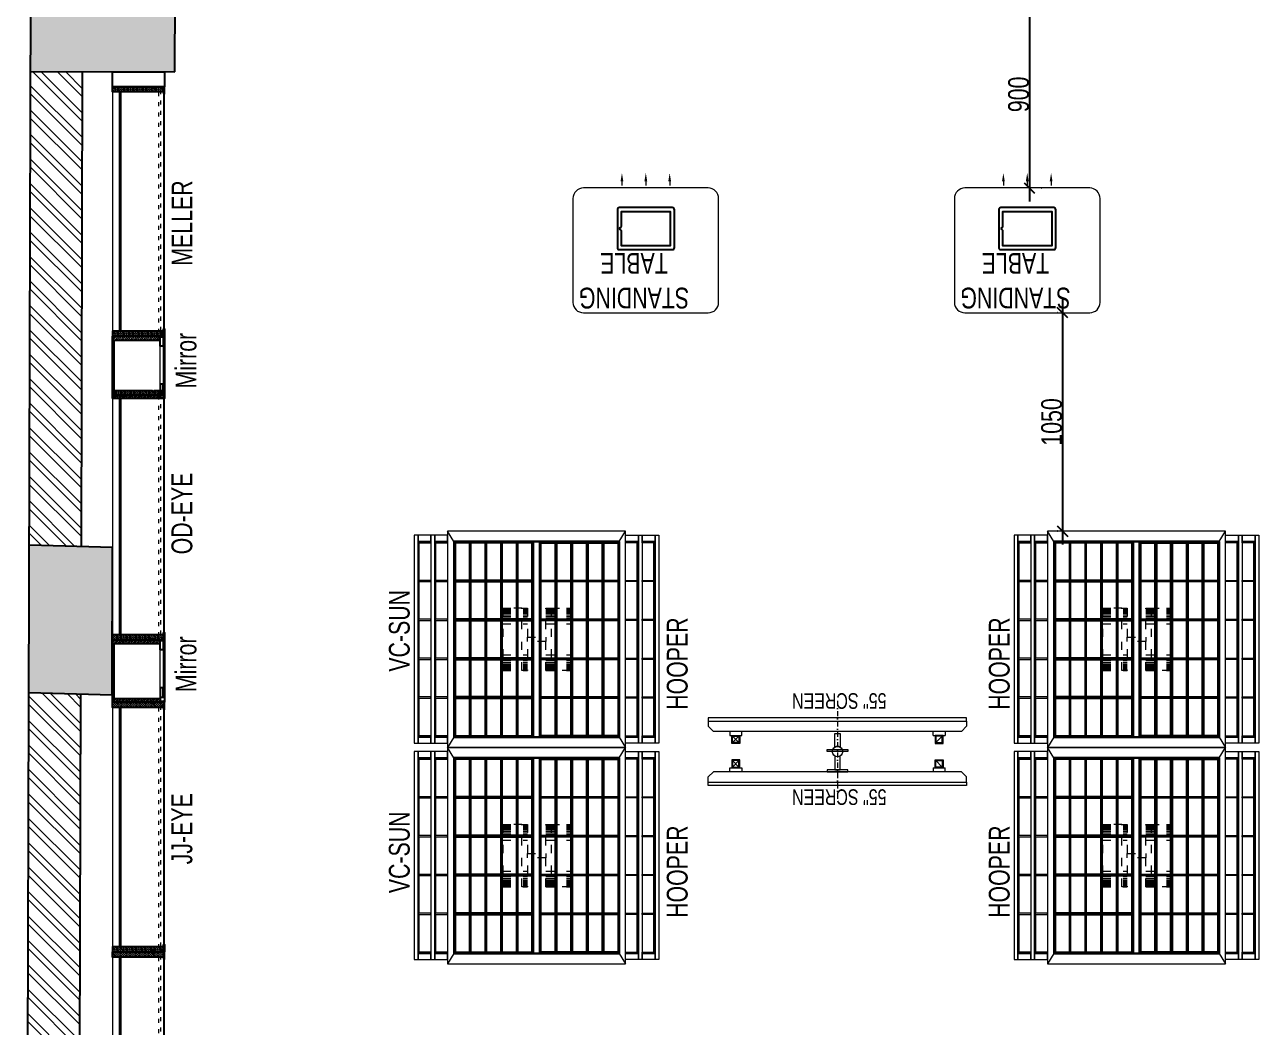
# Model space of a CAD drawing. Header units: feet. Extents: x 5363194 to 5373234, y -5284151 to -5265953.
# Drawn here: x 5363194 to 5369146, y -5275874 to -5271054 of the extents above; entities that cross this region are included whole.
import ezdxf

# ---------------------------------------------------------------- set-up
doc = ezdxf.new("R2010")
doc.units = ezdxf.units.FT
doc.header["$LTSCALE"] = 33
doc.header["$MEASUREMENT"] = 0
doc.header["$PDMODE"] = 3
doc.header["$PDSIZE"] = -1
for name, pattern in [('ACAD_ISO03W100', [30, 12, -18]), ('DASHDOT2', [0.5, 0.25, -0.125, 0, -0.125]), ('DOT2', [0.125, 0, -0.125])]:
    doc.linetypes.add(name, pattern=pattern)
for name, color, linetype in [('A-WALL', 1, 'Continuous'), ('column', 10, 'Continuous'), ('S-DIM', 7, 'Continuous')]:
    doc.layers.add(name, color=color, linetype=linetype)
for name, color, linetype, lineweight in [('LENS-DIM', 252, 'Continuous', 5), ('LENS-PARTITION', 21, 'Continuous', 25), ('LENS-TEXT', 31, 'Continuous', 5), ('LENS_DIMENSION', 193, 'Continuous', 0), ('LENS_TEXT', 31, 'Continuous', 5), ('LK-EQPMT', 3, 'Continuous', 18), ('LK-FF&E FLOOR', 1, 'Continuous', 9), ('LK-FF&E WALL', 1, 'Continuous', 9), ('LK-IT', 3, 'Continuous', 18), ('LN-ELEVATION-1', 81, 'Continuous', 25), ('LN-ELEVATION-2', 103, 'Continuous', 20), ('LN-ELEVATION-3', 125, 'Continuous', 18), ('LN-ELEVATION-4', 145, 'Continuous', 13), ('LN-ELEVATION-5', 167, 'Continuous', 5), ('LN-HATCH', 251, 'Continuous', 0), ('PLANO-TXT', 252, 'Continuous', 5)]:
    doc.layers.add(name, color=color, linetype=linetype, lineweight=lineweight)
doc.styles.add('LK TXT', font='GILC____.TTF', dxfattribs={"height": 100})
doc.styles.get("Standard").update_dxf_attribs({"font": 'GILC____.TTF'})
doc.dimstyles.new('100MM', dxfattribs={"dimtxt": 100, "dimasz": 50, "dimexe": 65, "dimexo": 65, "dimtad": 1, "dimdec": 0, "dimtxsty": 'Standard', "dimblk": 'OBLIQUE', "dimcen": 2.5, "dimdle": 65, "dimclrd": 256, "dimclre": 256, "dimclrt": 1, "dimadec": 0, "dimazin": 0, "dimtfac": 1, "dimtdec": 0, "dimtmove": 1, "dimatfit": 3, "dimfxl": 1, "dimlwd": -1, "dimlwe": -1, "dimarcsym": 0})

# ---------------------------------------------------------------- blocks, each defined once
blk = doc.blocks.new('A$Ca5f26b73')
at = {"layer": 'column'}
h = blk.add_hatch(color=8, dxfattribs=at)
h.dxf.hatch_style = 1
h.paths.add_polyline_path([(-958.5, 4889), (-958.5, 5529), (-1318.5, 5529), (-1318.5, 4889)])
h.paths.add_polyline_path([(-934, 0), (-934, 404), (-1789, 404), (-1789, 0)])
h.paths.add_polyline_path([(-4977, 0), (-4977, 675), (-5354, 675), (-5354, 0)])
h.paths.add_polyline_path([(-5917, 1230), (-5917, 1460), (-6662, 1460), (-6662, 1230)])
h.paths.add_polyline_path([(-7640, 2300), (-7640, 2660), (-8350, 2660), (-8350, 2260), (-8057, 2260), (-8057, 2300)])
h.paths.add_polyline_path([(-4943, 9317.9), (-4941.1, 10010.8), (-5326.1, 10011.9), (-5328, 9318.9)])
h.paths.add_polyline_path([(-7613, 9618.1), (-7601.7, 10018.1), (-8312, 10020), (-8323.3, 9620.1)])
h.paths.add_polyline_path([(-11261.4, 9628.1), (-11260.3, 10028.1), (-11975.3, 10030), (-11976.4, 9630)])
h.paths.add_polyline_path([(-11293, 2260), (-11293, 2660), (-12018, 2660), (-12018, 2260)])
h.paths.add_polyline_path([(-14944, 2260), (-14944, 2580), (-15259, 2580), (-15259, 3210), (-15679, 3210), (-15679, 2260)])
h.paths.add_polyline_path([(-15259, 9033), (-15259, 9633), (-14916, 9633), (-14916, 10038), (-15679, 10040.1), (-15679, 9033)])
at = {"layer": 'LN-HATCH'}
h = blk.add_hatch(dxfattribs=at)
h.set_pattern_fill('ANSI32', color=256, scale=222)
h.set_pattern_definition([(45, (-2784044.97, 5465993.9), (-58.8666395, 58.8666395), []), (45, (-2784005.73, 5465993.9), (-58.8666395, 58.8666395), [])])
h.paths.add_polyline_path([(-13493, 2260), (-13493, 2510), (-14263, 2510), (-14263, 2260)])
h.paths.add_polyline_path([(-12018, 2260), (-12018, 2510), (-12228, 2510), (-12228, 2260)])
h.paths.add_polyline_path([(-8350, 2260), (-8350, 2510), (-11293, 2510), (-11293, 2260)])
h.paths.add_polyline_path([(-6662, 1035), (-6662, 1285), (-8057, 1285), (-8057, 2260), (-8307, 2260), (-8307, 1035)])
h.paths.add_polyline_path([(-6178.3, 0), (-6178.3, 220), (-6432, 220), (-6432, 1230), (-6662, 1230), (-6662, 0)])
h.paths.add_polyline_path([(-7417, 2300), (-7417, 2510), (-7640, 2510), (-7640, 2300)])
h.paths.add_polyline_path([(0, 0), (0, 2589), (-250, 2589), (-250, 0)])
h.paths.add_polyline_path([(0, 3519), (0, 9752.8), (-250, 9752.8), (-250, 3519)])
h.paths.add_polyline_path([(-1977, 9752.8), (0, 9752.8), (0, 10002.8), (-1976.7, 10002.8), (-4941.1, 10010.8), (-4941.8, 9760.9)])
h.paths.add_polyline_path([(-5326.8, 9761.9), (-5326.1, 10011.9), (-7601.7, 10018.1), (-7608.8, 9768.1)])
h.paths.add_polyline_path([(-8319, 9770), (-8312, 10020), (-11260.3, 10028.1), (-11261, 9778.1)])
h.paths.add_polyline_path([(-11976, 9780), (-11975.3, 10030), (-14916, 10038), (-14916, 9788)])
h.paths.add_polyline_path([(-4504.2, 0), (-4504.2, 150), (-4977, 150), (-4977, 0)])
h.paths.add_polyline_path([(-5354, 0), (-5354, 220), (-5590.8, 220), (-5590.8, 0)])
at = {"layer": 'A-WALL'}
for p, q in [((-15679, 10040.1), (-1976.4, 10002.8)), ((-11261, 9778.1), (-8319, 9770)), ((-7608.8, 9768.1), (-5326.8, 9761.9))]:
    blk.add_line(p, q, dxfattribs=at)
at = {"layer": 'column'}
for p, q in [((-8312, 10020), (-8323.3, 9620.1)), ((-7601.7, 10018.1), (-7613, 9618.1)), ((-5326.1, 10011.9), (-5328, 9318.9)), ((-8323.3, 9620.1), (-7613, 9618.1)), ((-5328, 9318.9), (-4943, 9317.9))]:
    blk.add_line(p, q, dxfattribs=at)
blk = doc.blocks.new('JJ SH 1200')
at = {"layer": 'LN-HATCH', "ltscale": 0.5}
h = blk.add_hatch(dxfattribs=at)
h.set_pattern_fill('ANSI31', color=256, scale=2)
h.set_pattern_definition([(45, (4097187.331, 1708800.267), (-4.4901280605, 4.4901280605), [])])
h.paths.add_polyline_path([(792.1, 220), (792.1, 30), (786.1, 30), (786.1, 20), (792.1, 20), (792.1, -24), (767.1, -24), (767.1, 220)])
h.paths.add_polyline_path([(-382.9, 180), (767.1, 180), (767.1, 186), (-382.9, 186)])
h.paths.add_polyline_path([(757.1, -24), (757.1, -30), (792.1, -30), (792.1, -24)])
h.paths.add_polyline_path([(-407.9, 220), (-407.9, 30), (-401.9, 30), (-401.9, 20), (-407.9, 20), (-407.9, -24), (-382.9, -24), (-382.9, 220)])
h.paths.add_polyline_path([(-372.9, -24), (-372.9, -30), (-407.9, -30), (-407.9, -24)])
at = {"layer": 'LN-ELEVATION-1', "ltscale": 0.5}
for points in [[(-407.9, 220), (-407.9, 30), (-401.9, 30), (-401.9, 20), (-407.9, 20), (-407.9, -24), (-382.9, -24), (-382.9, 220)], [(-382.9, 180), (767.1, 180), (767.1, 186), (-382.9, 186)], [(792.1, 220), (792.1, 30), (786.1, 30), (786.1, 20), (792.1, 20), (792.1, -24), (767.1, -24), (767.1, 220)], [(-372.9, -24), (-372.9, -30), (-407.9, -30), (-407.9, -24)], [(757.1, -24), (757.1, -30), (792.1, -30), (792.1, -24)]]:
    blk.add_lwpolyline(points, close=True, dxfattribs=at)
at = {"layer": 'LN-ELEVATION-3', "ltscale": 0.5}
for p, q in [((767.1, 220), (-382.9, 220)), ((757.1, -24), (-372.9, -24)), ((-372.9, -30), (757.1, -30))]:
    blk.add_line(p, q, dxfattribs=at)
at = {"layer": 'LN-ELEVATION-4', "linetype": 'ACAD_ISO03W100', "ltscale": 0.05}
blk.add_lwpolyline([(767.1, 0), (-382.9, 0), (-382.9, -12), (767.1, -12)], close=True, dxfattribs=at)
blk = doc.blocks.new('MIRROR')
at = {"layer": 'LN-HATCH', "ltscale": 0.5}
h = blk.add_hatch(dxfattribs=at)
h.set_pattern_fill('ANSI31', color=256, scale=2)
h.set_pattern_definition([(45, (4060433.7416, 1708720.787), (-4.4901280605, 4.4901280605), [])])
h.paths.add_polyline_path([(212.9, 101.3), (230.9, 101.3), (230.9, -127.7), (212.9, -127.7)])
h.paths.add_polyline_path([(230.9, 95.3), (494.9, 95.3), (494.9, 101.3), (230.9, 101.3)])
h.paths.add_polyline_path([(512.9, 101.3), (494.9, 101.3), (494.9, -127.7), (512.9, -127.7)])
at = {"layer": 'Defpoints'}
blk.add_lwpolyline([(512.9, 101.3), (212.9, 101.3), (212.9, -148.7), (512.9, -148.7)], close=True, dxfattribs=at)
at = {"layer": 'LN-ELEVATION-1'}
for points in [[(212.9, 101.3), (230.9, 101.3), (230.9, -127.7), (212.9, -127.7)], [(230.9, 95.3), (494.9, 95.3), (494.9, 101.3), (230.9, 101.3)], [(512.9, 101.3), (494.9, 101.3), (494.9, -127.7), (512.9, -127.7)], [(259.9, -141.7), (259.9, -127.7), (214.9, -127.7), (214.9, -148.7), (223.9, -148.7), (223.9, -147.2), (216.4, -147.2), (216.4, -141.7)], [(442.9, -141.7), (442.9, -127.7), (487.9, -127.7), (487.9, -148.7), (478.9, -148.7), (478.9, -147.2), (486.4, -147.2), (486.4, -141.7)], [(504.9, -148.7), (504.9, -147.2), (509.4, -147.2), (509.4, -129.2), (487.9, -129.2), (487.9, -127.7), (510.9, -127.7), (510.9, -148.7)]]:
    blk.add_lwpolyline(points, close=True, dxfattribs=at)
at = {"layer": 'LN-ELEVATION-2', "color": 4, "lineweight": 0}
blk.add_lwpolyline([(216.4, -141.7), (486.4, -141.7), (486.4, -147.2), (216.4, -147.2)], close=True, dxfattribs=at)
at = {"layer": 'LN-ELEVATION-2'}
blk.add_lwpolyline([(259.9, -141.7), (442.9, -141.7), (442.9, -127.7), (259.9, -127.7)], close=True, dxfattribs=at)
at = {"layer": 'LN-ELEVATION-4', "ltscale": 0.5}
blk.add_line((478.9, -148.7), (223.9, -148.7), dxfattribs=at)
blk = doc.blocks.new('ffgd')
at = {"layer": 'LN-ELEVATION-4', "linetype": 'ACAD_ISO03W100', "ltscale": 0.1}
blk.add_lwpolyline([(0, 47.3), (0, -41.5), (-20, -41.5), (-20, 47.3)], close=True, dxfattribs=at)
at = {"layer": 'LN-ELEVATION-5', "linetype": 'ACAD_ISO03W100', "ltscale": 0.1}
for p, q in [((-159.9, 165.7), (-159.9, 47.3)), ((-159.7, 165.7), (-159.7, 47.3)), ((-159.4, 165.7), (-159.4, 47.3)), ((-159, 165.7), (-159, 47.3)), ((-158.5, 165.7), (-158.5, 47.3)), ((-157.9, 165.7), (-157.9, 47.3)), ((-157.1, 165.7), (-157.1, 47.3)), ((-156.1, 165.7), (-156.1, 47.3)), ((-154.1, 165.7), (-154.1, 47.3)), ((-151.1, 165.7), (-151.1, 47.3)), ((-146.1, 165.7), (-146.1, 47.3)), ((-141.1, 165.7), (-141.1, 47.3)), ((-135.1, 165.7), (-135.1, 47.3)), ((-128.1, 165.7), (-128.1, 47.3)), ((-120.1, 165.7), (-120.1, 47.3)), ((-111.1, 165.7), (-111.1, 47.3)), ((-102.1, 165.7), (-102.1, 47.3)), ((-85, 165.7), (-85, 47.3)), ((65, 165.7), (65, 47.3)), ((82.1, 165.7), (82.1, 47.3)), ((91.1, 165.7), (91.1, 47.3)), ((100.1, 165.7), (100.1, 47.3)), ((108.1, 165.7), (108.1, 47.3)), ((115.1, 165.7), (115.1, 47.3)), ((121.1, 165.7), (121.1, 47.3)), ((126.1, 165.7), (126.1, 47.3)), ((131.1, 165.7), (131.1, 47.3)), ((134.1, 165.7), (134.1, 47.3)), ((136.1, 165.7), (136.1, 47.3)), ((137.1, 165.7), (137.1, 47.3)), ((137.9, 165.7), (137.9, 47.3)), ((138.5, 165.7), (138.5, 47.3)), ((139, 165.7), (139, 47.3)), ((139.4, 165.7), (139.4, 47.3)), ((139.7, 165.7), (139.7, 47.3)), ((139.9, 165.7), (139.9, 47.3)), ((-159.9, -41.5), (-159.9, -159.9)), ((-159.7, -41.5), (-159.7, -159.9)), ((-159.4, -41.5), (-159.4, -159.9)), ((-159, -41.5), (-159, -159.9)), ((-158.5, -41.5), (-158.5, -159.9)), ((-157.9, -41.5), (-157.9, -159.9)), ((-157.1, -41.5), (-157.1, -159.9)), ((-156.1, -41.5), (-156.1, -159.9)), ((-154.1, -41.5), (-154.1, -159.9)), ((-151.1, -41.5), (-151.1, -159.9)), ((-146.1, -41.5), (-146.1, -159.9)), ((-141.1, -41.5), (-141.1, -159.9)), ((-135.1, -41.5), (-135.1, -159.9)), ((-128.1, -41.5), (-128.1, -159.9)), ((-120.1, -41.5), (-120.1, -159.9)), ((-111.1, -41.5), (-111.1, -159.9)), ((-102.1, -41.5), (-102.1, -159.9)), ((-85, -41.5), (-85, -159.9)), ((65, -41.5), (65, -159.9)), ((82.1, -41.5), (82.1, -159.9)), ((91.1, -41.5), (91.1, -159.9)), ((100.1, -41.5), (100.1, -159.9)), ((108.1, -41.5), (108.1, -159.9)), ((115.1, -41.5), (115.1, -159.9)), ((121.1, -41.5), (121.1, -159.9)), ((126.1, -41.5), (126.1, -159.9)), ((131.1, -41.5), (131.1, -159.9)), ((134.1, -41.5), (134.1, -159.9)), ((136.1, -41.5), (136.1, -159.9)), ((137.1, -41.5), (137.1, -159.9)), ((137.9, -41.5), (137.9, -159.9)), ((138.5, -41.5), (138.5, -159.9)), ((139, -41.5), (139, -159.9)), ((139.4, -41.5), (139.4, -159.9)), ((139.7, -41.5), (139.7, -159.9)), ((139.9, -41.5), (139.9, -159.9))]:
    blk.add_line(p, q, dxfattribs=at)
for points in [[(140, 73), (140, 165.7), (-160, 165.7), (-160, 73)], [(140, -67.1), (140, -159.9), (-160, -159.9), (-160, -67.1)]]:
    blk.add_lwpolyline(points, dxfattribs=at)
for points in [[(140, 73), (140, 47.3), (-160, 47.3), (-160, 73)], [(140, -41.5), (140, -67.1), (-160, -67.1), (-160, -41.5)]]:
    blk.add_lwpolyline(points, close=True, dxfattribs=at)
blk = doc.blocks.new('EURO 1040 x 1175')
at = {"layer": 'LN-ELEVATION-1'}
for points in [[(-470, -327.4), (470, -327.4), (470, 467.6), (-470, 467.6)], [(-470, 85.1), (470, 85.1), (470, 467.6), (-470, 467.6)], [(-283.2, 85.1), (-277.2, 85.1), (-277.2, 467.6), (-283.2, 467.6)], [(-96.4, 85.1), (-90.4, 85.1), (-90.4, 467.6), (-96.4, 467.6)], [(90.4, 85.1), (96.4, 85.1), (96.4, 467.6), (90.4, 467.6)], [(277.2, 85.1), (283.2, 85.1), (283.2, 467.6), (277.2, 467.6)], [(-470, 386.6), (-283.2, 386.6), (-283.2, 392.6), (-470, 392.6)], [(-277.2, 386.6), (-96.4, 386.6), (-96.4, 392.6), (-277.2, 392.6)], [(-90.4, 386.6), (90.4, 386.6), (90.4, 392.6), (-90.4, 392.6)], [(96.4, 386.6), (277.2, 386.6), (277.2, 392.6), (96.4, 392.6)], [(283.2, 386.6), (470, 386.6), (470, 392.6), (283.2, 392.6)], [(-470, 311.2), (-283.2, 311.2), (-283.2, 317.2), (-470, 317.2)], [(-277.2, 311.2), (-96.4, 311.2), (-96.4, 317.2), (-277.2, 317.2)], [(-90.4, 311.2), (90.4, 311.2), (90.4, 317.2), (-90.4, 317.2)], [(96.4, 311.2), (277.2, 311.2), (277.2, 317.2), (96.4, 317.2)], [(283.2, 311.2), (470, 311.2), (470, 317.2), (283.2, 317.2)], [(-470, 235.8), (-283.2, 235.8), (-283.2, 241.8), (-470, 241.8)], [(-277.2, 235.8), (-96.4, 235.8), (-96.4, 241.8), (-277.2, 241.8)], [(-90.4, 235.8), (90.4, 235.8), (90.4, 241.8), (-90.4, 241.8)], [(96.4, 235.8), (277.2, 235.8), (277.2, 241.8), (96.4, 241.8)], [(283.2, 235.8), (470, 235.8), (470, 241.8), (283.2, 241.8)], [(-470, 160.4), (-283.2, 160.4), (-283.2, 166.4), (-470, 166.4)], [(-277.2, 160.4), (-96.4, 160.4), (-96.4, 166.4), (-277.2, 166.4)], [(-90.4, 160.4), (90.4, 160.4), (90.4, 166.4), (-90.4, 166.4)], [(96.4, 160.4), (277.2, 160.4), (277.2, 166.4), (96.4, 166.4)], [(283.2, 160.4), (470, 160.4), (470, 166.4), (283.2, 166.4)], [(-470, 85.1), (470, 85.1), (470, 55.1), (-470, 55.1)], [(-470, 55.1), (470, 55.1), (470, -327.4), (-470, -327.4)], [(-283.2, 55.1), (-277.2, 55.1), (-277.2, -327.4), (-283.2, -327.4)], [(-96.4, 55.1), (-90.4, 55.1), (-90.4, -327.4), (-96.4, -327.4)], [(90.4, 55.1), (96.4, 55.1), (96.4, -327.4), (90.4, -327.4)], [(277.2, 55.1), (283.2, 55.1), (283.2, -327.4), (277.2, -327.4)], [(-470, -20.3), (-283.2, -20.3), (-283.2, -26.3), (-470, -26.3)], [(-277.2, -20.3), (-96.4, -20.3), (-96.4, -26.3), (-277.2, -26.3)], [(-90.4, -20.3), (90.4, -20.3), (90.4, -26.3), (-90.4, -26.3)], [(96.4, -20.3), (277.2, -20.3), (277.2, -26.3), (96.4, -26.3)], [(283.2, -20.3), (470, -20.3), (470, -26.3), (283.2, -26.3)], [(-470, -95.7), (-283.2, -95.7), (-283.2, -101.7), (-470, -101.7)], [(-277.2, -95.7), (-96.4, -95.7), (-96.4, -101.7), (-277.2, -101.7)], [(-90.4, -95.7), (90.4, -95.7), (90.4, -101.7), (-90.4, -101.7)], [(96.4, -95.7), (277.2, -95.7), (277.2, -101.7), (96.4, -101.7)], [(283.2, -95.7), (470, -95.7), (470, -101.7), (283.2, -101.7)], [(-470, -171.1), (-283.2, -171.1), (-283.2, -177.1), (-470, -177.1)], [(-277.2, -171.1), (-96.4, -171.1), (-96.4, -177.1), (-277.2, -177.1)], [(-90.4, -171.1), (90.4, -171.1), (90.4, -177.1), (-90.4, -177.1)], [(96.4, -171.1), (277.2, -171.1), (277.2, -177.1), (96.4, -177.1)], [(283.2, -171.1), (470, -171.1), (470, -177.1), (283.2, -177.1)], [(-470, -246.4), (-283.2, -246.4), (-283.2, -252.4), (-470, -252.4)], [(-277.2, -246.4), (-96.4, -246.4), (-96.4, -252.4), (-277.2, -252.4)], [(-90.4, -246.4), (90.4, -246.4), (90.4, -252.4), (-90.4, -252.4)], [(96.4, -246.4), (277.2, -246.4), (277.2, -252.4), (96.4, -252.4)], [(283.2, -246.4), (470, -246.4), (470, -252.4), (283.2, -252.4)]]:
    blk.add_lwpolyline(points, close=True, dxfattribs=at)
for points in [[(-283.2, 461.6), (-464, 461.6), (-464, 317.2)], [(-96.4, 461.6), (-277.2, 461.6)], [(90.4, 461.6), (-90.4, 461.6)], [(277.2, 461.6), (96.4, 461.6)], [(464, 317.2), (464, 461.6), (283.2, 461.6)], [(-464, 311.2), (-464, 241.8)], [(464, 241.8), (464, 311.2)], [(-464, 235.8), (-464, 166.4)], [(464, 166.4), (464, 235.8)], [(-464, 160.4), (-464, 91.1), (-283.2, 91.1)], [(283.2, 91.1), (464, 91.1), (464, 160.4)], [(-277.2, 91.1), (-96.4, 91.1)], [(-90.4, 91.1), (90.4, 91.1)], [(96.4, 91.1), (277.2, 91.1)], [(-464, -20.3), (-464, 49.1), (-283.2, 49.1)], [(-277.2, 49.1), (-96.4, 49.1)], [(-90.4, 49.1), (90.4, 49.1)], [(96.4, 49.1), (277.2, 49.1)], [(283.2, 49.1), (464, 49.1), (464, -20.3)], [(-464, -95.7), (-464, -26.3)], [(464, -26.3), (464, -95.7)], [(-464, -171.1), (-464, -101.7)], [(464, -101.7), (464, -171.1)], [(-283.2, -321.4), (-464, -321.4), (-464, -177.1)], [(464, -177.1), (464, -321.4), (283.2, -321.4)], [(-96.4, -321.4), (-277.2, -321.4)], [(90.4, -321.4), (-90.4, -321.4)], [(277.2, -321.4), (96.4, -321.4)]]:
    blk.add_lwpolyline(points, dxfattribs=at)
at = {"layer": 'LN-ELEVATION-2'}
blk.add_lwpolyline([(-520, -357.4), (520, -357.4), (520, 497.6), (-520, 497.6)], close=True, dxfattribs=at)
for points in [[(-470, 467.6), (-520, 497.6)], [(470, 467.6), (520, 497.6)], [(-470, -327.4), (-520, -357.4)], [(470, -327.4), (520, -357.4)]]:
    blk.add_lwpolyline(points, dxfattribs=at)
at = {"layer": 'LN-ELEVATION-3'}
for points in [[(-500, 559.6), (500, 559.6), (500, 577.6), (-500, 577.6)], [(-500, 497.6), (-470, 497.6), (-470, 559.6), (-500, 559.6)], [(470, 497.6), (500, 497.6), (500, 559.6), (470, 559.6)], [(-500, -357.4), (-470, -357.4), (-470, -419.4), (-500, -419.4)], [(470, -357.4), (500, -357.4), (500, -419.4), (470, -419.4)], [(-500, -419.4), (500, -419.4), (500, -437.4), (-500, -437.4)]]:
    blk.add_lwpolyline(points, close=True, dxfattribs=at)
at = {"layer": 'LN-ELEVATION-4'}
for points in [[(-500, 639.6), (500, 639.6), (500, 657.6), (-500, 657.6)], [(-500, 577.6), (-470, 577.6), (-470, 639.6), (-500, 639.6)], [(470, 577.6), (500, 577.6), (500, 639.6), (470, 639.6)], [(-470, 497.6), (-464, 497.6), (-464, 559.6), (-470, 559.6)], [(-464, 553.6), (-283.2, 553.6), (-283.2, 559.6), (-464, 559.6)], [(-283.2, 497.6), (-277.2, 497.6), (-277.2, 559.6), (-283.2, 559.6)], [(-277.2, 553.6), (-96.4, 553.6), (-96.4, 559.6), (-277.2, 559.6)], [(-96.4, 497.6), (-90.4, 497.6), (-90.4, 559.6), (-96.4, 559.6)], [(-90.4, 553.6), (90.4, 553.6), (90.4, 559.6), (-90.4, 559.6)], [(90.4, 497.6), (96.4, 497.6), (96.4, 559.6), (90.4, 559.6)], [(96.4, 553.6), (277.2, 553.6), (277.2, 559.6), (96.4, 559.6)], [(277.2, 497.6), (283.2, 497.6), (283.2, 559.6), (277.2, 559.6)], [(283.2, 553.6), (464, 553.6), (464, 559.6), (283.2, 559.6)], [(464, 497.6), (470, 497.6), (470, 559.6), (464, 559.6)], [(-470, -357.4), (-464, -357.4), (-464, -419.4), (-470, -419.4)], [(-464, -413.4), (-283.2, -413.4), (-283.2, -419.4), (-464, -419.4)], [(-283.2, -357.4), (-277.2, -357.4), (-277.2, -419.4), (-283.2, -419.4)], [(-277.2, -413.4), (-96.4, -413.4), (-96.4, -419.4), (-277.2, -419.4)], [(-96.4, -357.4), (-90.4, -357.4), (-90.4, -419.4), (-96.4, -419.4)], [(-90.4, -413.4), (90.4, -413.4), (90.4, -419.4), (-90.4, -419.4)], [(90.4, -357.4), (96.4, -357.4), (96.4, -419.4), (90.4, -419.4)], [(96.4, -413.4), (277.2, -413.4), (277.2, -419.4), (96.4, -419.4)], [(277.2, -357.4), (283.2, -357.4), (283.2, -419.4), (277.2, -419.4)], [(283.2, -413.4), (464, -413.4), (464, -419.4), (283.2, -419.4)], [(464, -357.4), (470, -357.4), (470, -419.4), (464, -419.4)], [(-500, -437.4), (-470, -437.4), (-470, -499.4), (-500, -499.4)], [(470, -437.4), (500, -437.4), (500, -499.4), (470, -499.4)], [(-500, -499.4), (500, -499.4), (500, -517.4), (-500, -517.4)]]:
    blk.add_lwpolyline(points, close=True, dxfattribs=at)
at = {"layer": 'LN-ELEVATION-5'}
for points in [[(-470, 577.6), (-464, 577.6), (-464, 639.6), (-470, 639.6)], [(-464, 633.6), (-283.2, 633.6), (-283.2, 639.6), (-464, 639.6)], [(-283.2, 577.6), (-277.2, 577.6), (-277.2, 639.6), (-283.2, 639.6)], [(-277.2, 633.6), (-96.4, 633.6), (-96.4, 639.6), (-277.2, 639.6)], [(-96.4, 577.6), (-90.4, 577.6), (-90.4, 639.6), (-96.4, 639.6)], [(-90.4, 633.6), (90.4, 633.6), (90.4, 639.6), (-90.4, 639.6)], [(90.4, 577.6), (96.4, 577.6), (96.4, 639.6), (90.4, 639.6)], [(96.4, 633.6), (277.2, 633.6), (277.2, 639.6), (96.4, 639.6)], [(277.2, 577.6), (283.2, 577.6), (283.2, 639.6), (277.2, 639.6)], [(283.2, 633.6), (464, 633.6), (464, 639.6), (283.2, 639.6)], [(464, 577.6), (470, 577.6), (470, 639.6), (464, 639.6)], [(-470, -437.4), (-464, -437.4), (-464, -499.4), (-470, -499.4)], [(-283.2, -437.4), (-277.2, -437.4), (-277.2, -499.4), (-283.2, -499.4)], [(-96.4, -437.4), (-90.4, -437.4), (-90.4, -499.4), (-96.4, -499.4)], [(90.4, -437.4), (96.4, -437.4), (96.4, -499.4), (90.4, -499.4)], [(277.2, -437.4), (283.2, -437.4), (283.2, -499.4), (277.2, -499.4)], [(464, -437.4), (470, -437.4), (470, -499.4), (464, -499.4)], [(-464, -493.4), (-283.2, -493.4), (-283.2, -499.4), (-464, -499.4)], [(-277.2, -493.4), (-96.4, -493.4), (-96.4, -499.4), (-277.2, -499.4)], [(-90.4, -493.4), (90.4, -493.4), (90.4, -499.4), (-90.4, -499.4)], [(96.4, -493.4), (277.2, -493.4), (277.2, -499.4), (96.4, -499.4)], [(283.2, -493.4), (464, -493.4), (464, -499.4), (283.2, -499.4)]]:
    blk.add_lwpolyline(points, close=True, dxfattribs=at)
at = {"layer": 'LENS-DIM'}
blk.add_blockref('ffgd', (10, 67.1), dxfattribs=at)
blk = doc.blocks.new('55INCH')
at = {"layer": 'LK-EQPMT', "ltscale": 12}
for p, q in [((2111558.8, 1135690.5), (2111583.2, 1135690.5)), ((2111583.2, 1135690.5), (2111607.7, 1135666)), ((2111607.7, 1134473.9), (2111607.7, 1135666)), ((2111607.7, 1135587.9), (2111627.2, 1135587.9)), ((2111627.2, 1135587.9), (2111627.2, 1135529.3)), ((2111627.2, 1135529.3), (2111607.7, 1135529.3)), ((2111627.2, 1134610.6), (2111607.7, 1134610.6)), ((2111627.2, 1134610.6), (2111627.2, 1134552)), ((2111607.7, 1134552), (2111627.2, 1134552)), ((2111558.8, 1134449.5), (2111583.2, 1134449.5)), ((2111583.2, 1134449.5), (2111607.7, 1134473.9))]:
    blk.add_line(p, q, dxfattribs=at)
at = {"layer": 'LK-EQPMT'}
for p, q in [((2111661.6, 1135543.3), (2111631, 1135573.9)), ((2111661.6, 1135573.9), (2111631, 1135543.3)), ((2111661.6, 1134597.1), (2111631, 1134566.5))]:
    blk.add_line(p, q, dxfattribs=at)
at = {"layer": 'LK-EQPMT', "ltscale": 12}
blk.add_lwpolyline([(2111542.6, 1135690.5), (2111558.8, 1135690.5), (2111558.8, 1134449.5), (2111542.6, 1134449.5)], close=True, dxfattribs=at)
at = {"layer": 'LK-EQPMT'}
for points in [[(2111627.2, 1135577.7), (2111627.2, 1135539.5), (2111665.4, 1135539.5), (2111665.4, 1135577.7)], [(2111631, 1135573.9), (2111631, 1135543.3), (2111661.6, 1135543.3), (2111661.6, 1135573.9)], [(2111627.2, 1134562.7), (2111627.2, 1134600.9), (2111665.4, 1134600.9), (2111665.4, 1134562.7)], [(2111631, 1134566.5), (2111631, 1134597.1), (2111661.6, 1134597.1), (2111661.6, 1134566.5)]]:
    blk.add_lwpolyline(points, close=True, dxfattribs=at)
blk = doc.blocks.new('Standing Table 700X600')
at = {"layer": 'LN-ELEVATION-1', "linetype": 'ByBlock', "lineweight": -2}
for p, q in [((-114.7, -32.3), (-114.7, -12)), ((0, -32.3), (0, -12)), ((114.7, -32.3), (114.7, -12))]:
    blk.add_line(p, q, dxfattribs=at)
at = {"layer": 'LN-ELEVATION-1'}
for points in [[(-127.2, 94.5), (126.8, 94.5, 0.414214), (136.8, 104.5), (136.8, 286.5, 0.414214), (126.8, 296.5), (-127.2, 296.5, 0.414214), (-137.2, 286.5), (-137.2, 104.5, 0.414214)], [(117.2, 186), (117.2, 113.5), (-117.8, 113.5), (-117.8, 277.5), (117.2, 277.5), (117.2, 205, 0.327538), (118.6, 203.1, -0.733799), (118.6, 187.9, 0.327538)]]:
    blk.add_lwpolyline(points, format="xyb", close=True, dxfattribs=at)
at = {"layer": 'LN-ELEVATION-1', "linetype": 'ByBlock', "lineweight": -2}
for points in [[(-108.1, -32.3), (-121.4, -32.3), (-114.7, -72.3)], [(6.7, -32.3), (-6.7, -32.3), (0, -72.3)], [(121.4, -32.3), (108.1, -32.3), (114.7, -72.3)]]:
    blk.add_solid(points, dxfattribs=at)
at = {"layer": 'LN-ELEVATION-2'}
blk.add_lwpolyline([(-300, 0), (300, 0, 0.414214), (350, 50), (350, 550, 0.414214), (300, 600), (-300, 600, 0.414214), (-350, 550), (-350, 50, 0.414214)], format="xyb", close=True, dxfattribs=at)
at = {"layer": 'LENS-TEXT', "color": 7, "linetype": 'Continuous', "ltscale": 3, "insert": (56.8, 445.9), "char_height": 100, "width": 783.964, "attachment_point": 5, "style": 'LK TXT'}
blk.add_mtext('STANDING TABLE', dxfattribs=at)
blk = doc.blocks.new('_Oblique')
at = {"color": 0, "lineweight": -2}
blk.add_line((-0.5, -0.5), (0.5, 0.5), dxfattribs=at)
blk = doc.blocks.new('*D42')
at = {"layer": 'Defpoints', "color": 0}
for p in [(5368311.8, -5272439.2), (5368181.2, -5273489.2), (5368311.8, -5273489.2)]:
    blk.add_point(p, dxfattribs=at)
at = {"layer": 'S-DIM'}
blk.add_line((5368181.2, -5272374.2), (5368181.2, -5273554.2), dxfattribs=at)
at = {"layer": 'S-DIM', "linetype": 'DOT2'}
for p, q in [((5368246.8, -5272439.2), (5368116.2, -5272439.2)), ((5368246.8, -5273489.2), (5368116.2, -5273489.2))]:
    blk.add_line(p, q, dxfattribs=at)
at = {"layer": 'S-DIM', "xscale": 50, "yscale": 50, "zscale": 50}
for p, rotation in [((5368181.2, -5272439.2), 90), ((5368181.2, -5273489.2), 270)]:
    blk.add_blockref('_Oblique', p, dxfattribs=dict(at, rotation=rotation))
at = {"layer": 'S-DIM', "color": 1, "insert": (5368129.4, -5272964.2), "char_height": 100, "attachment_point": 5, "rotation": 90}
blk.add_mtext('1050', dxfattribs=at)
blk = doc.blocks.new('*D43')
at = {"layer": 'Defpoints', "color": 0}
for p in [(5368011.8, -5270939.2), (5368011.8, -5271839.2), (5368022.4, -5271839.2)]:
    blk.add_point(p, dxfattribs=at)
at = {"layer": 'S-DIM'}
blk.add_line((5368022.4, -5270874.2), (5368022.4, -5271904.2), dxfattribs=at)
at = {"layer": 'S-DIM', "linetype": 'DOT2'}
for p, q in [((5368076.8, -5270939.2), (5368087.4, -5270939.2)), ((5368076.8, -5271839.2), (5368087.4, -5271839.2))]:
    blk.add_line(p, q, dxfattribs=at)
at = {"layer": 'S-DIM', "xscale": 50, "yscale": 50, "zscale": 50}
for p, rotation in [((5368022.4, -5270939.2), 90), ((5368022.4, -5271839.2), 270)]:
    blk.add_blockref('_Oblique', p, dxfattribs=dict(at, rotation=rotation))
at = {"layer": 'S-DIM', "color": 1, "insert": (5367970.7, -5271389.2), "char_height": 100, "attachment_point": 5, "rotation": 90}
blk.add_mtext('900', dxfattribs=at)

msp = doc.modelspace()

# ---------------------------------------------------------------- linework, layer by layer
at = {"layer": 'LENS-PARTITION'}
msp.add_lwpolyline([(5363616.2, -5271352.2), (5363616.2, -5271280.4), (5363866.2, -5271281.1), (5363866.2, -5271352.2)], close=True, dxfattribs=at)
at = {"layer": 'LK-IT', "color": 1, "linetype": 'DASHDOT2', "ltscale": 3}
msp.add_line((5367099.8, -5274304.7), (5367099.8, -5274793.7), dxfattribs=at)
at = {"layer": 'LK-IT'}
for points in [[(5367087.3, -5274527.6), (5367087.3, -5274461.8), (5367112.3, -5274461.8), (5367112.3, -5274527.6, 0.267949), (5367087.3, -5274527.6, -1)], [(5367087.3, -5274570.9), (5367087.3, -5274636.7), (5367112.3, -5274636.7), (5367112.3, -5274570.9, -0.267949), (5367087.3, -5274570.9, 1)]]:
    msp.add_lwpolyline(points, format="xyb", dxfattribs=at)
for points in [[(5367049.8, -5274539.2), (5367149.8, -5274539.2), (5367149.8, -5274549.2), (5367049.8, -5274549.2)], [(5367049.8, -5274646.7), (5367149.8, -5274646.7), (5367149.8, -5274636.7), (5367049.8, -5274636.7)]]:
    msp.add_lwpolyline(points, close=True, dxfattribs=at)
at = {"layer": 'LK-IT', "color": 1}
msp.add_circle((5367099.8, -5274549.2), 25, dxfattribs=at)

# ---------------------------------------------------------------- block references
at = {"layer": 'LENS_DIMENSION', "rotation": 90}
msp.add_blockref('A$Ca5f26b73', (5373234.3, -5265953.2), dxfattribs=at)
at = {"layer": 'LK-FF&E FLOOR'}
for name, p, rotation in [('Standing Table 700X600', (5366178.7, -5271839.2), 180), ('Standing Table 700X600', (5368011.8, -5271839.2), 180), ('EURO 1040 x 1175', (5365723.8, -5274009.2), 90), ('EURO 1040 x 1175', (5368606.9, -5274009.2), 90), ('EURO 1040 x 1175', (5365723.8, -5275049.2), 90), ('EURO 1040 x 1175', (5368606.9, -5275049.2), 90)]:
    msp.add_blockref(name, p, dxfattribs=dict(at, rotation=rotation))
at = {"layer": 'LK-FF&E WALL', "rotation": 90}
for p in [(5363836.2, -5272144.3), (5363836.2, -5273604.3), (5363836.2, -5275104.3), (5363836.2, -5276304.3)]:
    msp.add_blockref('JJ SH 1200', p, dxfattribs=at)
at = {"layer": 'LK-FF&E WALL', "xscale": -1, "rotation": 90}
for p in [(5363717.5, -5272339.3), (5363717.5, -5273799.3)]:
    msp.add_blockref('MIRROR', p, dxfattribs=at)
at = {"layer": 'LK-IT', "xscale": -1, "rotation": 90}
msp.add_blockref('55INCH', (6502169.7, -3162844.1), dxfattribs=at)
at = {"layer": 'LK-IT', "rotation": 90}
msp.add_blockref('55INCH', (6502169.7, -7386254.3), dxfattribs=at)

# ---------------------------------------------------------------- texts
at = {"layer": 'LENS-TEXT', "color": 0, "linetype": 'Continuous', "ltscale": 3, "char_height": 75, "width": 783.964, "attachment_point": 5, "rotation": 180, "style": 'LK TXT'}
for insert in [(5367108.2, -5274305.3), (5367108.2, -5274767.5)]:
    msp.add_mtext('\\pt225;55" SCREEN', dxfattribs=dict(at, insert=insert))
at = {"layer": 'LENS_TEXT', "linetype": 'Continuous', "ltscale": 3, "char_height": 100, "width": 324.474, "attachment_point": 5, "rotation": 90, "style": 'LK TXT'}
for insert in [(5363969.5, -5272669.4), (5363969.5, -5274129.4)]:
    msp.add_mtext('{\\C7;Mirror}', dxfattribs=dict(at, insert=insert))
at = {"layer": 'PLANO-TXT', "linetype": 'Continuous', "ltscale": 3, "char_height": 100, "width": 221.058, "attachment_point": 5, "rotation": 90, "style": 'LK TXT'}
for s, insert in [('MELLER', (5363949.9, -5272007.9)), ('OD-EYE', (5363949.9, -5273404.3)), ('VC-SUN', (5364994.7, -5273968.5)), ('HOOPER', (5366330.3, -5274126.2)), ('HOOPER', (5367877.8, -5274126.2)), ('JJ-EYE', (5363949.9, -5274920.2)), ('VC-SUN', (5364994.7, -5275033.4)), ('HOOPER', (5366330.3, -5275126.6)), ('HOOPER', (5367877.8, -5275126.6))]:
    msp.add_mtext(s, dxfattribs=dict(at, insert=insert))

# ---------------------------------------------------------------- dimensions: what is measured, and where the dimension line sits
at = {"layer": 'S-DIM', "color": 2}
for base, p1, p2, picture, middle in [((5368022.4, -5271839.2), (5368011.8, -5270939.2), (5368011.8, -5271839.2), '*D43', (5367970.7, -5271389.2)), ((5368181.2, -5273489.2), (5368311.8, -5272439.2), (5368311.8, -5273489.2), '*D42', (5368129.4, -5272964.2))]:
    dim = msp.add_linear_dim(base=base, p1=p1, p2=p2, angle=90, dimstyle='100MM', dxfattribs=at)
    dim.commit()
    dim.dimension.update_dxf_attribs({"geometry": picture, "text_midpoint": middle})

doc.saveas('drawing.dxf')
